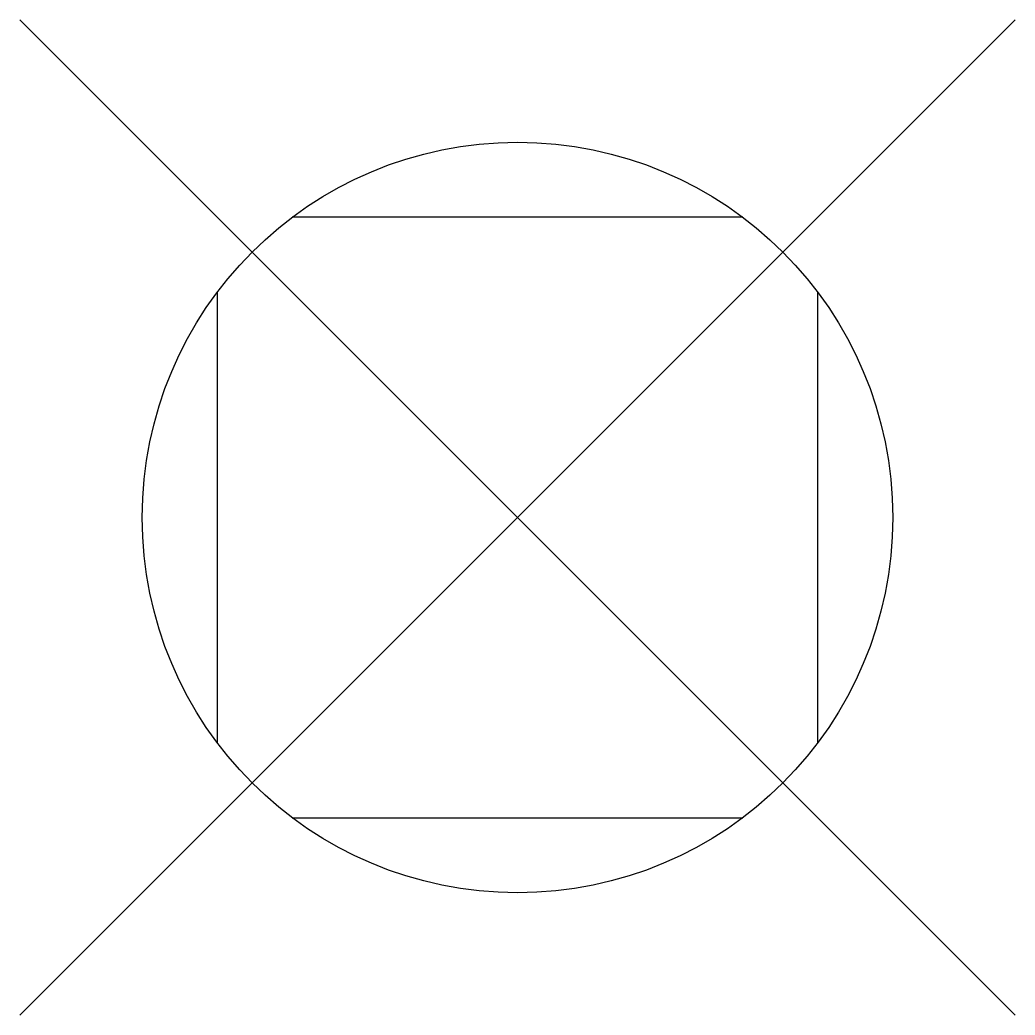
# Model space of a CAD drawing. Header units: metres. Extents: x -2.65 to 2.65, y -2.65 to 2.65.
import ezdxf

# ---------------------------------------------------------------- set-up
doc = ezdxf.new("R2010")
doc.units = ezdxf.units.M
doc.layers.get('0').update_dxf_attribs({"color": 150})

msp = doc.modelspace()

# ---------------------------------------------------------------- linework, layer by layer
for p, q in [((-2.6517, -2.6517), (2.6517, 2.6517)), ((2.6517, -2.6517), (-2.6517, 2.6517))]:
    msp.add_line(p, q)
for points in [[(1.2, 1.6), (-1.2, 1.6)], [(-1.6, 1.2), (-1.6, -1.2)], [(1.6, -1.2), (1.6, 1.2)], [(-1.2, -1.6), (1.2, -1.6)]]:
    msp.add_lwpolyline(points)
msp.add_circle((0, 0), 2)

doc.saveas('drawing.dxf')
